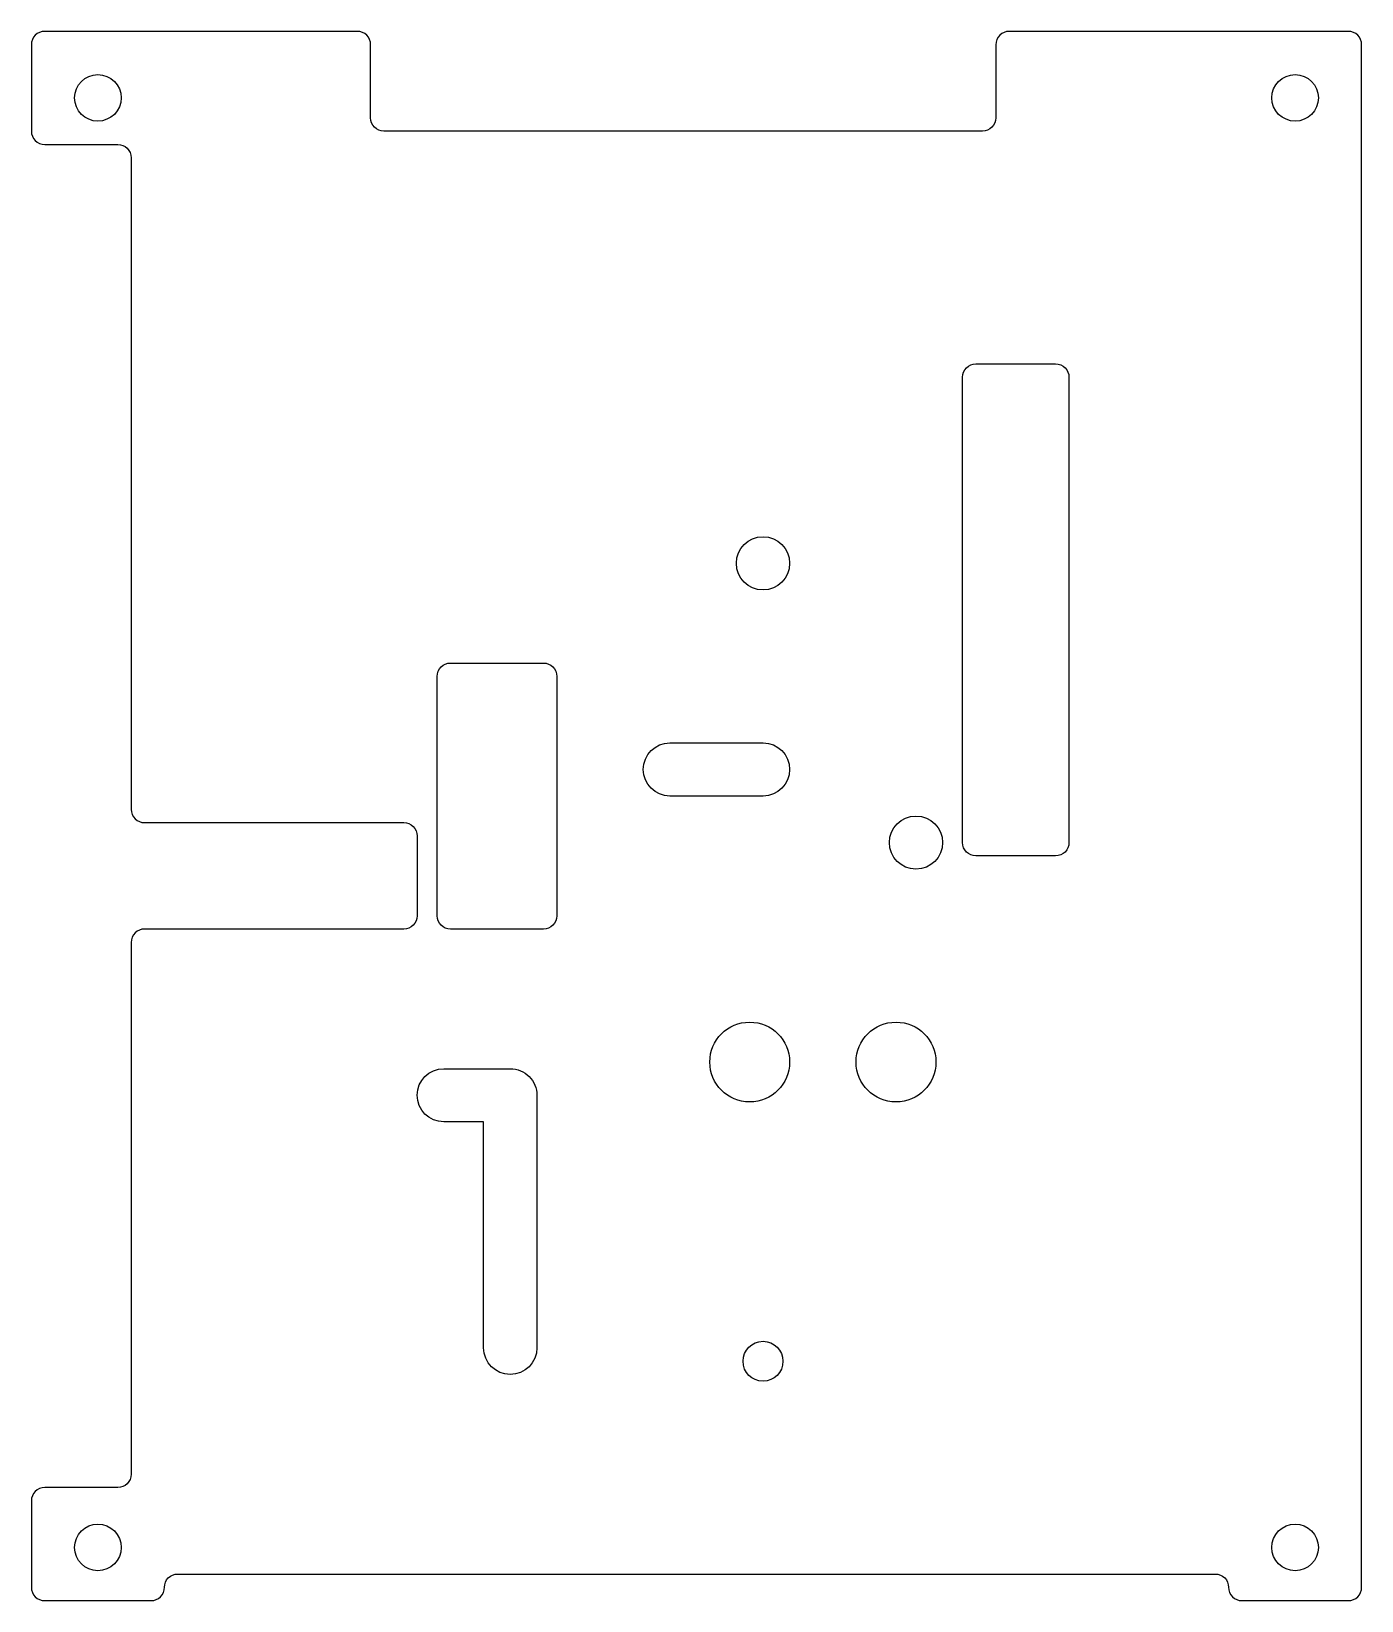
# Model space of a CAD drawing. Header units: millimetres. Extents: x -100 to 0, y -2 to 116.
import ezdxf

# ---------------------------------------------------------------- set-up
doc = ezdxf.new("R2010")
doc.units = ezdxf.units.MM

msp = doc.modelspace()

# ---------------------------------------------------------------- linework, layer by layer
for points in [[(-100, 108.5, 0.414214), (-99, 107.5), (-93.5, 107.5, -0.414214), (-92.5, 106.5), (-92.5, 57.5, 0.414214), (-91.5, 56.5), (-72, 56.5, -0.414214), (-71, 55.5), (-71, 49.5, -0.414214), (-72, 48.5), (-91.5, 48.5, 0.414214), (-92.5, 47.5), (-92.5, 7.5, -0.414214), (-93.5, 6.5), (-99, 6.5, 0.414214), (-100, 5.5), (-100, -1, 0.414214), (-99, -2), (-91, -2, 0.414214), (-90, -1, -0.414214), (-89, 0), (-11, 0, -0.414214), (-10, -1, 0.414214), (-9, -2), (-1, -2, 0.414214), (0, -1), (0, 115, 0.414214), (-1, 116), (-26.5, 116, 0.414214), (-27.5, 115), (-27.5, 109.5, -0.414214), (-28.5, 108.5), (-73.5, 108.5, -0.414214), (-74.5, 109.5), (-74.5, 115, 0.414214), (-75.5, 116), (-99, 116, 0.414214), (-100, 115)], [(-29, 91), (-23, 91, -0.414214), (-22, 90), (-22, 55, -0.414214), (-23, 54), (-29, 54, -0.414214), (-30, 55), (-30, 90, -0.414214)], [(-68.5, 68.5), (-61.5, 68.5, -0.414214), (-60.5, 67.5), (-60.5, 49.5, -0.414214), (-61.5, 48.5), (-68.5, 48.5, -0.414214), (-69.5, 49.5), (-69.5, 67.5, -0.414214)], [(-45, 62.5, -1), (-45, 58.5), (-52, 58.5, -1), (-52, 62.5)], [(-69, 34, -1), (-69, 38), (-64, 38, -0.414214), (-62, 36), (-62, 17, -1), (-66, 17), (-66, 34)]]:
    msp.add_lwpolyline(points, format="xyb", close=True)
for centre, radius in [((-95, 111), 1.75), ((-5, 111), 1.75), ((-45, 76), 2), ((-33.5, 55), 2), ((-46, 38.5), 3), ((-35, 38.5), 3), ((-45, 16), 1.5), ((-95, 2), 1.75), ((-5, 2), 1.75)]:
    msp.add_circle(centre, radius)

doc.saveas('drawing.dxf')
